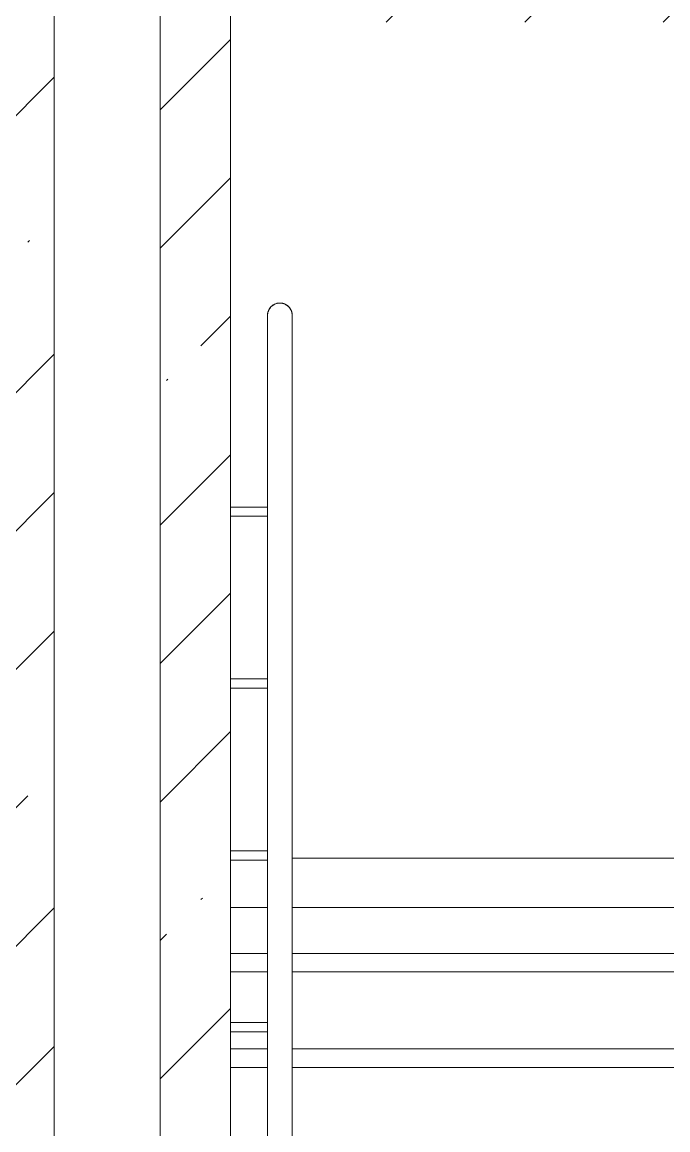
# Model space of a CAD drawing. Header units: millimetres. Extents: x -515342 to 330399, y -224905 to 507333.
# Drawn here: x 137073 to 138120, y 89288 to 91084 of the extents above; entities that cross this region are included whole.
import ezdxf

# ---------------------------------------------------------------- set-up
doc = ezdxf.new("R2010")
doc.units = ezdxf.units.MM
for name, color, linetype, lineweight in [('Лестницы', 7, 'Continuous', 0), ('Ограждение', 7, 'Continuous', 0), ('Стены внутренние', 7, 'Continuous', 0), ('Стены несущие', 7, 'Continuous', 0)]:
    doc.layers.add(name, color=color, linetype=linetype, lineweight=lineweight)
pattern_1 = [(45, (136801.12, 95610.5), (-224.506, 224.506), []), (45, (137025.63, 95610.5), (-224.506, 224.506), [396.875, -79.375, 3.353, -76.022])]

# ---------------------------------------------------------------- blocks, each defined once
blk = doc.blocks.new('Ограждение - АР_Ограждение_Ограничение_Дуга D40_расстояние между поручнями 200-V213-О_АР_П_Разрез 1-1')
at = {"layer": 'Ограждение', "flags": 128}
for points in [[(49320, 2577.4), (49320, 2578.2), (49320.1, 2579), (49320.1, 2579.8), (49320.3, 2580.6), (49320.4, 2581.4), (49320.6, 2582.1), (49320.8, 2582.9), (49321, 2583.7), (49321.3, 2584.4), (49321.6, 2585.2), (49321.9, 2585.9), (49322.3, 2586.6), (49322.6, 2587.3), (49323.1, 2588), (49323.5, 2588.7), (49324, 2589.3), (49324.4, 2590), (49325, 2590.6), (49325.5, 2591.2), (49326.1, 2591.7), (49326.7, 2592.3), (49327.3, 2592.8), (49327.9, 2593.3), (49328.5, 2593.8), (49329.2, 2594.2), (49329.9, 2594.6), (49330.6, 2595), (49331.3, 2595.4), (49332, 2595.7), (49332.8, 2596), (49333.5, 2596.3), (49334.3, 2596.6), (49335, 2596.8), (49335.8, 2596.9), (49336.6, 2597.1), (49337.4, 2597.2), (49338.2, 2597.3), (49339, 2597.4), (49339.8, 2597.4), (49340, 2597.4)], [(49340, 2597.4), (49340.8, 2597.4), (49341.6, 2597.3), (49342.4, 2597.2), (49343.2, 2597.1), (49344, 2597), (49344.8, 2596.8), (49345.5, 2596.6), (49346.3, 2596.4), (49347, 2596.1), (49347.8, 2595.8), (49348.5, 2595.5), (49349.2, 2595.1), (49349.9, 2594.7), (49350.6, 2594.3), (49351.3, 2593.9), (49351.9, 2593.4), (49352.6, 2592.9), (49353.2, 2592.4), (49353.8, 2591.9), (49354.3, 2591.3), (49354.9, 2590.7), (49355.4, 2590.1), (49355.9, 2589.5), (49356.4, 2588.9), (49356.8, 2588.2), (49357.2, 2587.5), (49357.6, 2586.8), (49358, 2586.1), (49358.3, 2585.4), (49358.6, 2584.6), (49358.9, 2583.9), (49359.2, 2583.1), (49359.4, 2582.4), (49359.6, 2581.6), (49359.7, 2580.8), (49359.8, 2580), (49359.9, 2579.2), (49360, 2578.4), (49360, 2577.6), (49360, 2577.4)], [(49320, 2573.6), (49320, 2574), (49320, 2574.9), (49320, 2575.7), (49320, 2576.4), (49320, 2576.9), (49320, 2577.2), (49320, 2577.4), (49320, 2577.4)], [(49360, 2577.4), (49360, 2577.3), (49360, 2577.1), (49360, 2576.7), (49360, 2576.1), (49360, 2575.4), (49360, 2574.5), (49360, 2573.5), (49360, 2572.3)]]:
    blk.add_lwpolyline(points, dxfattribs=at)
at = {"layer": 'Ограждение'}
for start, end in [(120, 185.2754), (354.7246, 60)]:
    blk.add_arc((49340, 2577.4), 20, start, end, dxfattribs=at)
blk = doc.blocks.new('Тип перил - АР_Ограждение_Ограничение_Дуга D40_расстояние между поручнями 200-V214-О_АР_П_Разрез 1-1')
at = {"layer": 'Ограждение', "flags": 128}
for points in [[(49320, 2577.4), (49320, 2578.2), (49320.1, 2579), (49320.1, 2579.8), (49320.3, 2580.6), (49320.4, 2581.4), (49320.6, 2582.1), (49320.8, 2582.9), (49321, 2583.7), (49321.3, 2584.4), (49321.6, 2585.2), (49321.9, 2585.9), (49322.3, 2586.6), (49322.6, 2587.3), (49323.1, 2588), (49323.5, 2588.7), (49324, 2589.3), (49324.4, 2590), (49325, 2590.6), (49325.5, 2591.2), (49326.1, 2591.7), (49326.7, 2592.3), (49327.3, 2592.8), (49327.9, 2593.3), (49328.5, 2593.8), (49329.2, 2594.2), (49329.9, 2594.6), (49330.6, 2595), (49331.3, 2595.4), (49332, 2595.7), (49332.8, 2596), (49333.5, 2596.3), (49334.3, 2596.6), (49335, 2596.8), (49335.8, 2596.9), (49336.6, 2597.1), (49337.4, 2597.2), (49338.2, 2597.3), (49339, 2597.4), (49339.8, 2597.4), (49340, 2597.4)], [(49340, 2597.4), (49340.8, 2597.4), (49341.6, 2597.3), (49342.4, 2597.2), (49343.2, 2597.1), (49344, 2597), (49344.8, 2596.8), (49345.5, 2596.6), (49346.3, 2596.4), (49347, 2596.1), (49347.8, 2595.8), (49348.5, 2595.5), (49349.2, 2595.1), (49349.9, 2594.7), (49350.6, 2594.3), (49351.3, 2593.9), (49351.9, 2593.4), (49352.6, 2592.9), (49353.2, 2592.4), (49353.8, 2591.9), (49354.3, 2591.3), (49354.9, 2590.7), (49355.4, 2590.1), (49355.9, 2589.5), (49356.4, 2588.9), (49356.8, 2588.2), (49357.2, 2587.5), (49357.6, 2586.8), (49358, 2586.1), (49358.3, 2585.4), (49358.6, 2584.6), (49358.9, 2583.9), (49359.2, 2583.1), (49359.4, 2582.4), (49359.6, 2581.6), (49359.7, 2580.8), (49359.8, 2580), (49359.9, 2579.2), (49360, 2578.4), (49360, 2577.6), (49360, 2577.4)], [(49320, 2573.6), (49320, 2574), (49320, 2574.9), (49320, 2575.7), (49320, 2576.4), (49320, 2576.9), (49320, 2577.2), (49320, 2577.4), (49320, 2577.4)], [(49360, 2577.4), (49360, 2577.3), (49360, 2577.1), (49360, 2576.7), (49360, 2576.1), (49360, 2575.4), (49360, 2574.5), (49360, 2573.5), (49360, 2572.3)]]:
    blk.add_lwpolyline(points, dxfattribs=at)
at = {"layer": 'Ограждение'}
for start, end in [(120, 185.2754), (354.7246, 60)]:
    blk.add_arc((49340, 2577.4), 20, start, end, dxfattribs=at)
blk = doc.blocks.new('Тип перил - Перила_Внутренний_-10579098-О_АР_П_Разрез 1-1')
at = {"layer": 'Ограждение'}
for p, q in [((49320, 2574), (49320, 994)), ((49360, 994), (49360, 2574)), ((49360, 986.1), (49360, 986))]:
    blk.add_line(p, q, dxfattribs=at)
at = {"layer": 'Ограждение', "flags": 128}
for points in [[(49320, 2577.4), (49320, 2577.4), (49320, 2577.3), (49320, 2577.2), (49320, 2577), (49320, 2576.8), (49320, 2576.5), (49320, 2576.2), (49320, 2575.9), (49320, 2575.5), (49320, 2575), (49320, 2574.5), (49320, 2574), (49320, 2574)], [(49360, 2574), (49360, 2574.5), (49360, 2575), (49360, 2575.4), (49360, 2575.8), (49360, 2576.2), (49360, 2576.5), (49360, 2576.8), (49360, 2577), (49360, 2577.2), (49360, 2577.3), (49360, 2577.4), (49360, 2577.4)], [(49320, 988), (49320, 988.7), (49320, 989.5), (49320, 990.5), (49320, 991.5), (49320, 992.7), (49320, 993.9), (49320, 994)], [(49360, 994), (49360, 992.7), (49360, 991.6), (49360, 990.6), (49360, 989.6), (49360, 988.8), (49360, 988)], [(49320.2, 983.2), (49320.1, 984), (49320, 984.8), (49320, 985.6)], [(49360, 985.2), (49359.9, 984.4), (49359.9, 983.6), (49359.7, 982.8), (49359.6, 982)]]:
    blk.add_lwpolyline(points, dxfattribs=at)
at = {"layer": 'Ограждение'}
for centre, start, end in [((49340, 2577.4), 120, 180), ((49340, 2577.4), 0, 60), ((49340, 2577.4), 180, 185.2754), ((49340, 2577.4), 354.7246, 0), ((49340, 986), 0, 180), ((49340, 986), 180, 186.6736), ((49340, 986), 348.1076, 360)]:
    blk.add_arc(centre, 20, start, end, dxfattribs=at)
blk = doc.blocks.new('Элемент ограждения_Опора Г-образная - АР_Ограждение_Опора_D15 высота60 консоль80-V216-О_АР_П_Разрез 1-1')
at = {"layer": 'Ограждение'}
for p, q in [((49320.2, 1430.5), (49260, 1430.5)), ((49260, 1415.5), (49320.2, 1415.5))]:
    blk.add_line(p, q, dxfattribs=at)
blk = doc.blocks.new('Элемент ограждения_Опора Г-образная - АР_Ограждение_Опора_D15 высота60 консоль80-V128-О_АР_П_Разрез 1-1')
at = {"layer": 'Ограждение'}
for p, q in [((49320, 5070.5), (49260, 5070.5)), ((49260, 5055.5), (49320, 5055.5))]:
    blk.add_line(p, q, dxfattribs=at)

msp = doc.modelspace()

# ---------------------------------------------------------------- hatches: boundary and pattern name
at = {"layer": 'Лестницы'}
h = msp.add_hatch(dxfattribs=at)
h.set_pattern_fill('FP_1', color=256, style=0, pattern_type=2)
h.set_pattern_definition(pattern_1)
h.paths.add_polyline_path([(137405.5296, 91084.25), (140635.5296, 91084.25), (140635.5296, 91284.25), (137405.5296, 91284.25), (137405.5296, 91112.7276)])
at = {"layer": 'Стены внутренние'}
h = msp.add_hatch(dxfattribs=at)
h.set_pattern_fill('FP_1', color=256, style=0, pattern_type=2)
h.set_pattern_definition(pattern_1)
h.paths.add_polyline_path([(137020.5296, 84641.3929), (137410.5296, 84641.3929), (137410.5296, 101317.7385), (137020.5296, 101317.557), (137020.5296, 87050.9757)])
h.paths.add_polyline_path([(137296.4181, 88031.3929), (137124.6411, 88031.3929), (137124.6411, 101131.3929), (137296.4181, 101131.3929), (137296.4181, 88158.7262)])

# ---------------------------------------------------------------- linework, layer by layer
at = {"layer": 'Лестницы'}
for p, q in [((137510.5296, 89728.7842), (138810.5291, 89728.7842)), ((137470.5296, 89648.7842), (137410.5296, 89648.7842)), ((137470.5296, 89648.7842), (137410.5296, 89648.7842)), ((138785.5296, 89648.7842), (137510.5296, 89648.7842)), ((138785.5296, 89648.7842), (137510.5296, 89648.7842)), ((137410.5296, 89574.0016), (137470.5296, 89574.0016)), ((137510.5296, 89574.0016), (138810.5291, 89574.0016)), ((137470.7526, 89544.0016), (137410.5296, 89544.0016)), ((137470.7526, 89544.0016), (137410.5296, 89544.0016)), ((138810.5291, 89544.0016), (137510.5296, 89544.0016)), ((138810.5291, 89544.0016), (137510.5296, 89544.0016)), ((137410.5296, 89419.219), (137470.699, 89419.219)), ((137510.5296, 89419.219), (138810.5291, 89419.219)), ((137470.6861, 89389.219), (137410.5296, 89389.219)), ((137470.6861, 89389.219), (137410.5296, 89389.219)), ((138810.5291, 89389.219), (137510.5296, 89389.219)), ((138810.5291, 89389.219), (137510.5296, 89389.219))]:
    msp.add_line(p, q, dxfattribs=at)
at = {"layer": 'Стены несущие'}
for p, q in [((137410.5296, 84721.3929), (137410.5296, 101317.7385)), ((137124.6411, 88031.3929), (137124.6411, 101131.3929)), ((137296.4181, 101131.3929), (137296.4181, 88031.3929))]:
    msp.add_line(p, q, dxfattribs=at)

# ---------------------------------------------------------------- block references
at = {"layer": 'Ограждение'}
for name, p in [('Ограждение - АР_Ограждение_Ограничение_Дуга D40_расстояние между поручнями 200-V213-О_АР_П_Разрез 1-1', (88150.5296, 88031.3929)), ('Тип перил - АР_Ограждение_Ограничение_Дуга D40_расстояние между поручнями 200-V214-О_АР_П_Разрез 1-1', (88150.5296, 88031.3929)), ('Тип перил - Перила_Внутренний_-10579098-О_АР_П_Разрез 1-1', (88150.5296, 88031.3929)), ('Элемент ограждения_Опора Г-образная - АР_Ограждение_Опора_D15 высота60 консоль80-V128-О_АР_П_Разрез 1-1', (88150.5296, 85227.4306)), ('Элемент ограждения_Опора Г-образная - АР_Ограждение_Опора_D15 высота60 консоль80-V128-О_АР_П_Разрез 1-1', (88150.5296, 84948.7348)), ('Элемент ограждения_Опора Г-образная - АР_Ограждение_Опора_D15 высота60 консоль80-V128-О_АР_П_Разрез 1-1', (88150.5296, 84670.039)), ('Элемент ограждения_Опора Г-образная - АР_Ограждение_Опора_D15 высота60 консоль80-V216-О_АР_П_Разрез 1-1', (88150.5296, 88031.3929))]:
    msp.add_blockref(name, p, dxfattribs=at)

doc.saveas('drawing.dxf')
